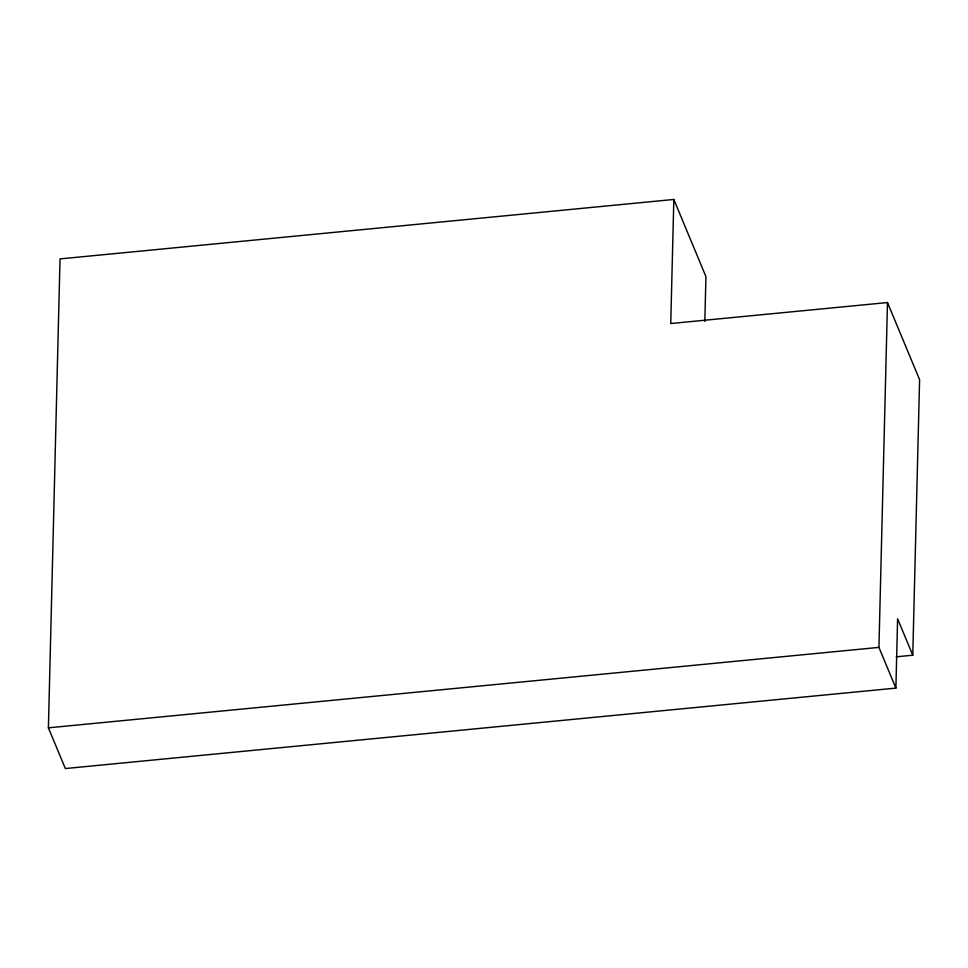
<?xml version="1.0" encoding="UTF-8"?>
<svg xmlns="http://www.w3.org/2000/svg" width="968" height="968" viewBox="0 0 968 968"><rect width="100%" height="100%" fill="white"/><g stroke="black" fill="none" stroke-linecap="round" stroke-linejoin="round"><path stroke-width="1.45" d="M896.223 656.812L912.764 655.215L897.602 618.782L895.884 688.103L65.352 768.544L48.4 727.827L60.028 258.904L673.825 199.456L705.938 276.606L704.825 321.449M673.825 199.456L670.751 323.53L887.487 302.548L919.6 379.698L912.764 655.215M895.884 688.103L878.932 647.386L887.487 302.548M48.4 727.827L878.932 647.386"/></g></svg>
